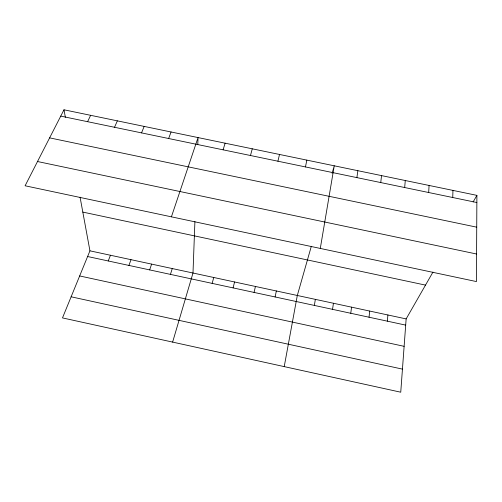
<?xml version="1.0" encoding="UTF-8"?>
<svg xmlns="http://www.w3.org/2000/svg" width="502" height="502" viewBox="0 0 502 502"><rect width="100%" height="100%" fill="white"/><g stroke="black" fill="none" stroke-linecap="round" stroke-linejoin="round"><path stroke-width="0.75" d="M476.9 195.366L476.448 281.578L25.1 185.778L63.986 109.794L476.9 195.366L473.116 201.98M452.735 197.512L452.961 190.409M194.908 221.583L192.994 273.013L172.625 342.1M197.782 144.62L198.045 137.579L171.408 216.833M428.67 192.517L429.084 185.458M432.95 272.103L406.143 318.908L400.747 392.206L62.486 317.91L89.94 250.831L80.075 197.204M404.675 187.535L405.283 180.525M387.343 321.161L387.908 314.98M369.039 317.214L369.71 311.064M380.748 182.565L381.539 175.606M350.766 313.273L351.557 307.155M356.891 177.608L357.863 170.699M332.544 309.345L333.435 303.252M314.352 305.417L315.356 299.361M320.289 248.434L334.257 165.804L332.117 173.309M284.22 366.611L297.309 295.477L311.328 246.287M305.461 166.934L306.835 160.125M275.109 296.958L276.345 290.959M254.068 292.421L255.43 286.46M277.92 161.211L279.507 154.459M233.085 287.891L234.566 281.967M250.473 155.513L252.268 148.812M212.151 283.379L213.752 277.487M223.108 149.828L225.109 143.183M170.429 274.381L172.28 268.557M149.652 269.9L151.623 264.108M128.92 265.426L131.009 259.672M168.641 138.521L171.063 131.982M108.237 260.971L110.453 255.242M141.539 132.892L144.168 126.41M114.525 127.282L117.355 120.856M87.599 121.691L90.63 115.316M60.755 116.113L476.862 202.526M49.623 137.868L476.731 227.174M37.518 161.518L476.593 254.012M82.811 212.089L425.501 285.111M89.94 250.831L406.143 318.908M87.612 256.522L405.685 325.12M79.661 275.949L404.123 346.33M71.127 296.801L402.447 369.121M63.986 109.794L65.373 117.305"/></g></svg>
